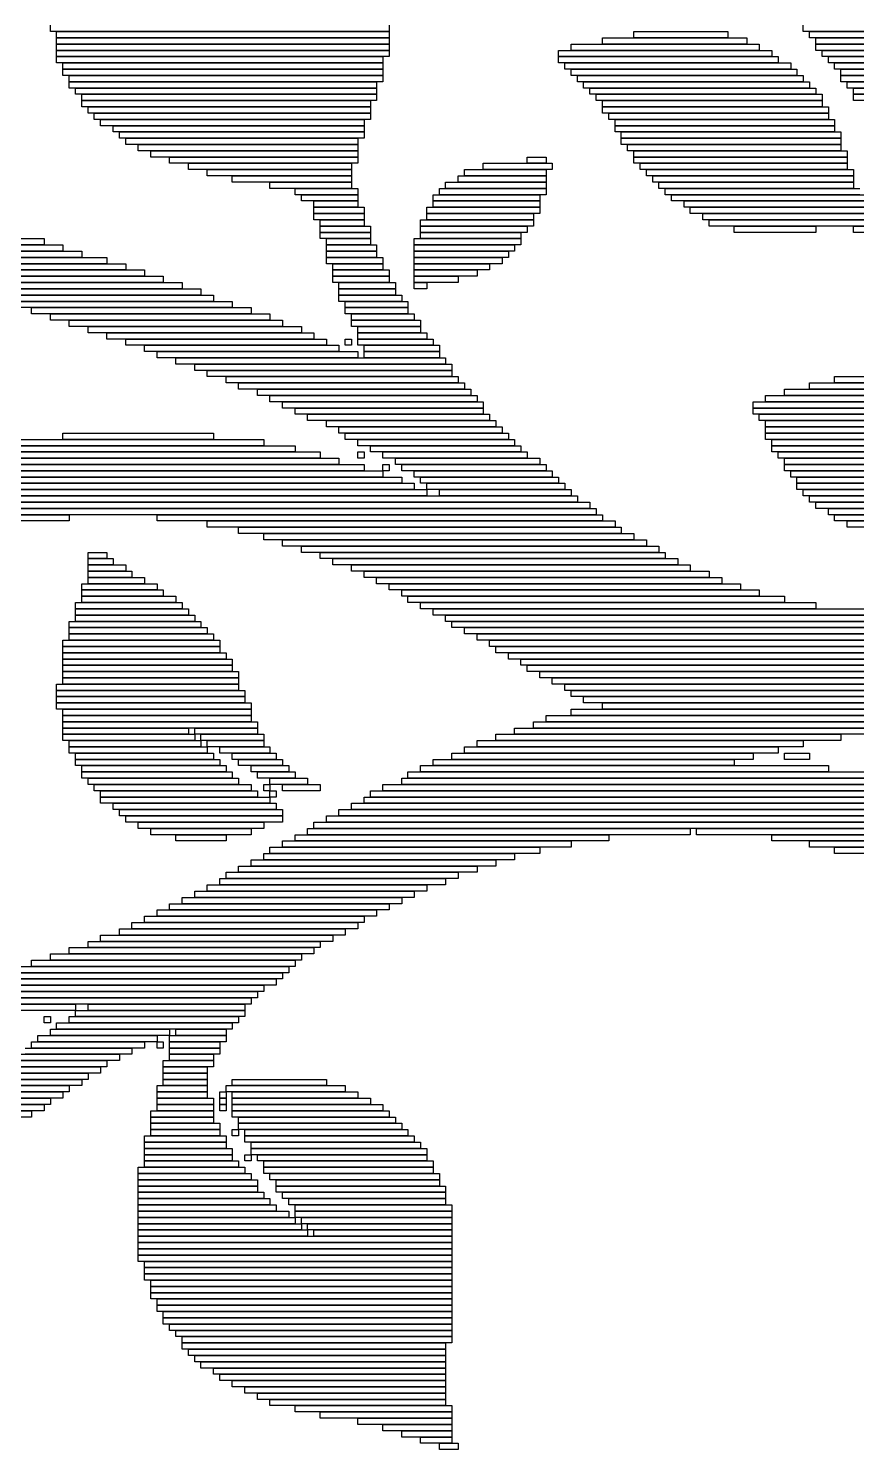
# Model space of a CAD drawing. Extents: x 48 to 975, y 50 to 982.
# Drawn here: x 250.5 to 382.5, y 398 to 624.5 of the extents above; entities that cross this region are included whole.
import ezdxf

# ---------------------------------------------------------------- set-up
doc = ezdxf.new("R2010")
doc.units = 0

msp = doc.modelspace()

# ---------------------------------------------------------------- linework, layer by layer
for p, q in [((254, 624), (254, 625)), ((308, 624), (254, 624)), ((255, 624), (308, 624)), ((255, 623), (255, 624)), ((308, 623), (255, 623)), ((255, 623), (308, 623)), ((255, 622), (255, 623)), ((308, 625), (308, 624)), ((308, 624), (308, 623)), ((308, 623), (308, 622)), ((342, 623), (365, 623)), ((342, 622), (342, 623)), ((347, 624), (362, 624)), ((347, 623), (347, 624)), ((362, 623), (347, 623)), ((362, 624), (362, 623)), ((365, 623), (365, 622)), ((374, 624), (374, 625)), ((427, 624), (374, 624)), ((375, 624), (428, 624)), ((375, 623), (375, 624)), ((428, 623), (375, 623)), ((376, 623), (428, 623)), ((376, 622), (376, 623)), ((308, 622), (255, 622)), ((255, 622), (308, 622)), ((255, 621), (255, 622)), ((308, 621), (255, 621)), ((255, 621), (308, 621)), ((255, 620), (255, 621)), ((308, 622), (308, 621)), ((308, 621), (308, 620)), ((335, 621), (369, 621)), ((335, 620), (335, 621)), ((337, 622), (367, 622)), ((337, 621), (337, 622)), ((367, 621), (337, 621)), ((365, 622), (342, 622)), ((367, 622), (367, 621)), ((369, 621), (369, 620)), ((428, 622), (376, 622)), ((376, 622), (429, 622)), ((376, 621), (376, 622)), ((429, 621), (376, 621)), ((377, 621), (429, 621)), ((377, 620), (377, 621)), ((308, 620), (255, 620)), ((255, 620), (307, 620)), ((255, 619), (255, 620)), ((307, 619), (255, 619)), ((256, 619), (307, 619)), ((256, 618), (256, 619)), ((307, 620), (307, 619)), ((307, 619), (307, 618)), ((369, 620), (335, 620)), ((335, 620), (370, 620)), ((335, 619), (335, 620)), ((370, 619), (335, 619)), ((336, 619), (372, 619)), ((336, 618), (336, 619)), ((370, 620), (370, 619)), ((372, 619), (372, 618)), ((429, 620), (377, 620)), ((378, 620), (430, 620)), ((378, 619), (378, 620)), ((430, 619), (378, 619)), ((379, 619), (431, 619)), ((379, 618), (379, 619)), ((307, 618), (256, 618)), ((256, 618), (307, 618)), ((256, 617), (256, 618)), ((307, 617), (256, 617)), ((257, 617), (307, 617)), ((257, 616), (257, 617)), ((307, 618), (307, 617)), ((307, 617), (307, 616)), ((372, 618), (336, 618)), ((337, 618), (373, 618)), ((337, 617), (337, 618)), ((373, 617), (337, 617)), ((338, 617), (374, 617)), ((338, 616), (338, 617)), ((373, 618), (373, 617)), ((374, 617), (374, 616)), ((431, 618), (379, 618)), ((380, 618), (431, 618)), ((380, 617), (380, 618)), ((431, 617), (380, 617)), ((380, 617), (432, 617)), ((380, 616), (380, 617)), ((307, 616), (257, 616)), ((257, 616), (306, 616)), ((257, 615), (257, 616)), ((306, 615), (257, 615)), ((258, 615), (306, 615)), ((258, 614), (258, 615)), ((306, 614), (258, 614)), ((259, 614), (306, 614)), ((259, 613), (259, 614)), ((306, 616), (306, 615)), ((306, 615), (306, 614)), ((306, 614), (306, 613)), ((374, 616), (338, 616)), ((339, 616), (375, 616)), ((339, 615), (339, 616)), ((375, 615), (339, 615)), ((340, 615), (376, 615)), ((340, 614), (340, 615)), ((376, 614), (340, 614)), ((341, 614), (377, 614)), ((341, 613), (341, 614)), ((375, 616), (375, 615)), ((376, 615), (376, 614)), ((377, 614), (377, 613)), ((432, 616), (380, 616)), ((381, 616), (433, 616)), ((381, 615), (381, 616)), ((433, 615), (381, 615)), ((382, 615), (433, 615)), ((382, 614), (382, 615)), ((433, 614), (382, 614)), ((382, 614), (408, 614)), ((382, 613), (382, 614)), ((306, 613), (259, 613)), ((259, 613), (305, 613)), ((259, 612), (259, 613)), ((305, 612), (259, 612)), ((260, 612), (305, 612)), ((260, 611), (260, 612)), ((305, 613), (305, 612)), ((305, 612), (305, 611)), ((377, 613), (341, 613)), ((342, 613), (377, 613)), ((342, 612), (342, 613)), ((377, 612), (342, 612)), ((342, 612), (378, 612)), ((342, 611), (342, 612)), ((377, 613), (377, 612)), ((378, 612), (378, 611)), ((408, 613), (382, 613)), ((305, 611), (260, 611)), ((261, 611), (305, 611)), ((261, 610), (261, 611)), ((305, 610), (261, 610)), ((262, 610), (304, 610)), ((262, 609), (262, 610)), ((304, 610), (304, 609)), ((305, 611), (305, 610)), ((378, 611), (342, 611)), ((343, 611), (378, 611)), ((343, 610), (343, 611)), ((378, 610), (343, 610)), ((344, 610), (379, 610)), ((344, 609), (344, 610)), ((378, 611), (378, 610)), ((379, 610), (379, 609)), ((304, 609), (262, 609)), ((264, 609), (304, 609)), ((264, 608), (264, 609)), ((304, 608), (264, 608)), ((265, 608), (304, 608)), ((265, 607), (265, 608)), ((304, 609), (304, 608)), ((304, 608), (304, 607)), ((379, 609), (344, 609)), ((344, 609), (379, 609)), ((344, 608), (344, 609)), ((379, 608), (344, 608)), ((345, 608), (380, 608)), ((345, 607), (345, 608)), ((379, 609), (379, 608)), ((380, 608), (380, 607)), ((304, 607), (265, 607)), ((266, 607), (303, 607)), ((266, 606), (266, 607)), ((303, 606), (266, 606)), ((268, 606), (303, 606)), ((268, 605), (268, 606)), ((303, 605), (268, 605)), ((270, 605), (303, 605)), ((270, 604), (270, 605)), ((303, 607), (303, 606)), ((303, 606), (303, 605)), ((303, 605), (303, 604)), ((380, 607), (345, 607)), ((345, 607), (380, 607)), ((345, 606), (345, 607)), ((380, 606), (345, 606)), ((346, 606), (380, 606)), ((346, 605), (346, 606)), ((380, 605), (346, 605)), ((347, 605), (381, 605)), ((347, 604), (347, 605)), ((380, 607), (380, 606)), ((380, 606), (380, 605)), ((381, 605), (381, 604)), ((303, 604), (270, 604)), ((273, 604), (303, 604)), ((273, 603), (273, 604)), ((303, 603), (273, 603)), ((276, 603), (302, 603)), ((276, 602), (276, 603)), ((302, 603), (302, 602)), ((303, 604), (303, 603)), ((323, 603), (334, 603)), ((323, 602), (323, 603)), ((330, 604), (333, 604)), ((330, 603), (330, 604)), ((333, 603), (330, 603)), ((333, 604), (333, 603)), ((334, 603), (334, 602)), ((381, 604), (347, 604)), ((347, 604), (381, 604)), ((347, 603), (347, 604)), ((381, 603), (347, 603)), ((348, 603), (381, 603)), ((348, 602), (348, 603)), ((381, 604), (381, 603)), ((381, 603), (381, 602)), ((302, 602), (276, 602)), ((279, 602), (302, 602)), ((279, 601), (279, 602)), ((302, 601), (279, 601)), ((283, 601), (302, 601)), ((283, 600), (283, 601)), ((302, 602), (302, 601)), ((302, 601), (302, 600)), ((319, 601), (333, 601)), ((319, 600), (319, 601)), ((320, 602), (333, 602)), ((320, 601), (320, 602)), ((333, 601), (320, 601)), ((334, 602), (323, 602)), ((333, 602), (333, 601)), ((333, 601), (333, 600)), ((381, 602), (348, 602)), ((349, 602), (382, 602)), ((349, 601), (349, 602)), ((382, 601), (349, 601)), ((350, 601), (382, 601)), ((350, 600), (350, 601)), ((382, 602), (382, 601)), ((382, 601), (382, 600)), ((302, 600), (283, 600)), ((289, 600), (302, 600)), ((289, 599), (289, 600)), ((302, 599), (289, 599)), ((293, 599), (303, 599)), ((293, 598), (293, 599)), ((303, 598), (293, 598)), ((294, 598), (303, 598)), ((294, 597), (294, 598)), ((302, 600), (302, 599)), ((303, 599), (303, 598)), ((303, 598), (303, 597)), ((315, 598), (332, 598)), ((315, 597), (315, 598)), ((316, 599), (333, 599)), ((316, 598), (316, 599)), ((333, 598), (316, 598)), ((317, 600), (333, 600)), ((317, 599), (317, 600)), ((333, 599), (317, 599)), ((333, 600), (319, 600)), ((332, 598), (332, 597)), ((333, 600), (333, 599)), ((333, 599), (333, 598)), ((382, 600), (350, 600)), ((351, 600), (382, 600)), ((351, 599), (351, 600)), ((382, 599), (351, 599)), ((352, 599), (383, 599)), ((352, 598), (352, 599)), ((383, 598), (352, 598)), ((353, 598), (384, 598)), ((353, 597), (353, 598)), ((382, 600), (382, 599)), ((303, 597), (294, 597)), ((296, 597), (303, 597)), ((296, 596), (296, 597)), ((303, 596), (296, 596)), ((296, 596), (304, 596)), ((296, 595), (296, 596)), ((303, 597), (303, 596)), ((304, 596), (304, 595)), ((314, 596), (332, 596)), ((314, 595), (314, 596)), ((332, 597), (315, 597)), ((315, 597), (332, 597)), ((315, 596), (315, 597)), ((332, 596), (315, 596)), ((332, 597), (332, 596)), ((332, 596), (332, 595)), ((384, 597), (353, 597)), ((355, 597), (386, 597)), ((355, 596), (355, 597)), ((386, 596), (355, 596)), ((356, 596), (387, 596)), ((356, 595), (356, 596)), ((304, 595), (296, 595)), ((296, 595), (304, 595)), ((296, 594), (296, 595)), ((304, 594), (296, 594)), ((297, 594), (304, 594)), ((297, 593), (297, 594)), ((304, 595), (304, 594)), ((304, 594), (304, 593)), ((313, 594), (331, 594)), ((313, 593), (313, 594)), ((332, 595), (314, 595)), ((314, 595), (331, 595)), ((314, 594), (314, 595)), ((331, 594), (314, 594)), ((331, 595), (331, 594)), ((331, 594), (331, 593)), ((387, 595), (356, 595)), ((358, 595), (389, 595)), ((358, 594), (358, 595)), ((389, 594), (358, 594)), ((359, 594), (391, 594)), ((359, 593), (359, 594)), ((304, 593), (297, 593)), ((297, 593), (305, 593)), ((297, 592), (297, 593)), ((305, 592), (297, 592)), ((297, 592), (305, 592)), ((297, 591), (297, 592)), ((305, 593), (305, 592)), ((305, 592), (305, 591)), ((331, 593), (313, 593)), ((313, 593), (330, 593)), ((313, 592), (313, 593)), ((330, 592), (313, 592)), ((313, 592), (329, 592)), ((313, 591), (313, 592)), ((329, 592), (329, 591)), ((330, 593), (330, 592)), ((391, 593), (359, 593)), ((363, 593), (376, 593)), ((363, 592), (363, 593)), ((376, 592), (363, 592)), ((376, 593), (376, 592)), ((382, 593), (417, 593)), ((382, 592), (382, 593)), ((417, 592), (382, 592)), ((221, 591), (253, 591)), ((253, 590), (221, 590)), ((223, 590), (256, 590)), ((256, 589), (223, 589)), ((225, 589), (259, 589)), ((253, 591), (253, 590)), ((256, 590), (256, 589)), ((259, 589), (259, 588)), ((305, 591), (297, 591)), ((298, 591), (305, 591)), ((298, 590), (298, 591)), ((305, 590), (298, 590)), ((298, 590), (306, 590)), ((298, 589), (298, 590)), ((306, 589), (298, 589)), ((298, 589), (306, 589)), ((298, 588), (298, 589)), ((305, 591), (305, 590)), ((306, 590), (306, 589)), ((306, 589), (306, 588)), ((312, 591), (329, 591)), ((312, 590), (312, 591)), ((329, 590), (312, 590)), ((312, 590), (328, 590)), ((312, 589), (312, 590)), ((328, 589), (312, 589)), ((312, 589), (327, 589)), ((312, 588), (312, 589)), ((329, 591), (313, 591)), ((327, 589), (327, 588)), ((328, 590), (328, 589)), ((329, 591), (329, 590)), ((259, 588), (225, 588)), ((227, 588), (263, 588)), ((263, 587), (227, 587)), ((230, 587), (266, 587)), ((263, 588), (263, 587)), ((266, 587), (266, 586)), ((306, 588), (298, 588)), ((298, 588), (307, 588)), ((298, 587), (298, 588)), ((307, 587), (298, 587)), ((299, 587), (307, 587)), ((299, 586), (299, 587)), ((307, 588), (307, 587)), ((307, 587), (307, 586)), ((327, 588), (312, 588)), ((312, 588), (326, 588)), ((312, 587), (312, 588)), ((326, 587), (312, 587)), ((312, 587), (324, 587)), ((312, 586), (312, 587)), ((324, 587), (324, 586)), ((326, 588), (326, 587)), ((266, 586), (230, 586)), ((233, 586), (269, 586)), ((269, 585), (233, 585)), ((236, 585), (272, 585)), ((269, 586), (269, 585)), ((272, 585), (272, 584)), ((307, 586), (299, 586)), ((299, 586), (308, 586)), ((299, 585), (299, 586)), ((308, 585), (299, 585)), ((299, 585), (308, 585)), ((299, 584), (299, 585)), ((308, 586), (308, 585)), ((308, 585), (308, 584)), ((324, 586), (312, 586)), ((312, 586), (322, 586)), ((312, 585), (312, 586)), ((322, 585), (312, 585)), ((312, 585), (319, 585)), ((312, 584), (312, 585)), ((319, 585), (319, 584)), ((322, 586), (322, 585)), ((272, 584), (236, 584)), ((239, 584), (275, 584)), ((275, 583), (239, 583)), ((242, 583), (278, 583)), ((275, 584), (275, 583)), ((278, 583), (278, 582)), ((308, 584), (299, 584)), ((300, 584), (309, 584)), ((300, 583), (300, 584)), ((309, 583), (300, 583)), ((300, 583), (309, 583)), ((300, 582), (300, 583)), ((309, 584), (309, 583)), ((309, 583), (309, 582)), ((319, 584), (312, 584)), ((312, 584), (314, 584)), ((312, 583), (312, 584)), ((314, 583), (312, 583)), ((314, 584), (314, 583)), ((278, 582), (242, 582)), ((245, 582), (280, 582)), ((280, 581), (245, 581)), ((248, 581), (283, 581)), ((283, 580), (248, 580)), ((251, 580), (286, 580)), ((251, 579), (251, 580)), ((280, 582), (280, 581)), ((283, 581), (283, 580)), ((286, 580), (286, 579)), ((309, 582), (300, 582)), ((300, 582), (310, 582)), ((300, 581), (300, 582)), ((310, 581), (300, 581)), ((301, 581), (311, 581)), ((301, 580), (301, 581)), ((311, 580), (301, 580)), ((301, 580), (311, 580)), ((301, 579), (301, 580)), ((310, 582), (310, 581)), ((311, 581), (311, 580)), ((311, 580), (311, 579)), ((286, 579), (251, 579)), ((254, 579), (289, 579)), ((254, 578), (254, 579)), ((289, 578), (254, 578)), ((257, 578), (291, 578)), ((257, 577), (257, 578)), ((289, 579), (289, 578)), ((291, 578), (291, 577)), ((311, 579), (301, 579)), ((302, 579), (312, 579)), ((302, 578), (302, 579)), ((312, 578), (302, 578)), ((302, 578), (313, 578)), ((302, 577), (302, 578)), ((312, 579), (312, 578)), ((313, 578), (313, 577)), ((291, 577), (257, 577)), ((260, 577), (294, 577)), ((260, 576), (260, 577)), ((294, 576), (260, 576)), ((263, 576), (296, 576)), ((263, 575), (263, 576)), ((294, 577), (294, 576)), ((296, 576), (296, 575)), ((313, 577), (302, 577)), ((303, 577), (313, 577)), ((303, 576), (303, 577)), ((313, 576), (303, 576)), ((303, 576), (314, 576)), ((303, 575), (303, 576)), ((313, 577), (313, 576)), ((314, 576), (314, 575)), ((296, 575), (263, 575)), ((266, 575), (298, 575)), ((266, 574), (266, 575)), ((298, 574), (266, 574)), ((269, 574), (300, 574)), ((269, 573), (269, 574)), ((298, 575), (298, 574)), ((300, 574), (300, 573)), ((301, 575), (302, 575)), ((301, 574), (301, 575)), ((302, 574), (301, 574)), ((302, 575), (302, 574)), ((314, 575), (303, 575)), ((303, 575), (315, 575)), ((303, 574), (303, 575)), ((315, 574), (303, 574)), ((304, 574), (316, 574)), ((304, 573), (304, 574)), ((315, 575), (315, 574)), ((316, 574), (316, 573)), ((300, 573), (269, 573)), ((271, 573), (303, 573)), ((271, 572), (271, 573)), ((303, 572), (271, 572)), ((274, 572), (317, 572)), ((274, 571), (274, 572)), ((317, 571), (274, 571)), ((277, 571), (318, 571)), ((277, 570), (277, 571)), ((303, 573), (303, 572)), ((316, 573), (304, 573)), ((304, 573), (316, 573)), ((304, 572), (304, 573)), ((316, 572), (304, 572)), ((316, 573), (316, 572)), ((317, 572), (317, 571)), ((318, 571), (318, 570)), ((318, 570), (277, 570)), ((279, 570), (318, 570)), ((279, 569), (279, 570)), ((318, 569), (279, 569)), ((282, 569), (319, 569)), ((282, 568), (282, 569)), ((318, 570), (318, 569)), ((319, 569), (319, 568)), ((379, 569), (388, 569)), ((379, 568), (379, 569)), ((319, 568), (282, 568)), ((284, 568), (320, 568)), ((284, 567), (284, 568)), ((320, 567), (284, 567)), ((287, 567), (321, 567)), ((287, 566), (287, 567)), ((320, 568), (320, 567)), ((321, 567), (321, 566)), ((371, 567), (393, 567)), ((371, 566), (371, 567)), ((375, 568), (391, 568)), ((375, 567), (375, 568)), ((391, 567), (375, 567)), ((388, 568), (379, 568)), ((321, 566), (287, 566)), ((289, 566), (322, 566)), ((289, 565), (289, 566)), ((322, 565), (289, 565)), ((291, 565), (323, 565)), ((291, 564), (291, 565)), ((323, 564), (291, 564)), ((293, 564), (323, 564)), ((293, 563), (293, 564)), ((322, 566), (322, 565)), ((323, 565), (323, 564)), ((323, 564), (323, 563)), ((366, 565), (396, 565)), ((366, 564), (366, 565)), ((396, 564), (366, 564)), ((366, 564), (397, 564)), ((366, 563), (366, 564)), ((368, 566), (395, 566)), ((368, 565), (368, 566)), ((395, 565), (368, 565)), ((393, 566), (371, 566)), ((323, 563), (293, 563)), ((295, 563), (324, 563)), ((295, 562), (295, 563)), ((324, 562), (295, 562)), ((298, 562), (325, 562)), ((298, 561), (298, 562)), ((324, 563), (324, 562)), ((325, 562), (325, 561)), ((397, 563), (366, 563)), ((367, 563), (398, 563)), ((367, 562), (367, 563)), ((398, 562), (367, 562)), ((368, 562), (399, 562)), ((368, 561), (368, 562)), ((256, 560), (280, 560)), ((256, 559), (256, 560)), ((280, 560), (280, 559)), ((325, 561), (298, 561)), ((300, 561), (326, 561)), ((300, 560), (300, 561)), ((326, 560), (300, 560)), ((301, 560), (327, 560)), ((301, 559), (301, 560)), ((326, 561), (326, 560)), ((327, 560), (327, 559)), ((399, 561), (368, 561)), ((368, 561), (400, 561)), ((368, 560), (368, 561)), ((400, 560), (368, 560)), ((368, 560), (400, 560)), ((368, 559), (368, 560)), ((239, 558), (293, 558)), ((247, 559), (288, 559)), ((288, 558), (247, 558)), ((280, 559), (256, 559)), ((288, 559), (288, 558)), ((293, 558), (293, 557)), ((327, 559), (301, 559)), ((303, 559), (328, 559)), ((303, 558), (303, 559)), ((328, 558), (303, 558)), ((305, 558), (329, 558)), ((305, 557), (305, 558)), ((328, 559), (328, 558)), ((329, 558), (329, 557)), ((400, 559), (368, 559)), ((369, 559), (401, 559)), ((369, 558), (369, 559)), ((401, 558), (369, 558)), ((369, 558), (402, 558)), ((369, 557), (369, 558)), ((185, 556), (300, 556)), ((300, 555), (185, 555)), ((190, 555), (304, 555)), ((229, 557), (297, 557)), ((297, 556), (229, 556)), ((293, 557), (239, 557)), ((297, 557), (297, 556)), ((300, 556), (300, 555)), ((303, 557), (304, 557)), ((303, 556), (303, 557)), ((304, 556), (303, 556)), ((304, 557), (304, 556)), ((304, 555), (304, 554)), ((329, 557), (305, 557)), ((307, 557), (330, 557)), ((307, 556), (307, 557)), ((330, 556), (307, 556)), ((307, 555), (308, 555)), ((307, 554), (307, 555)), ((308, 555), (308, 554)), ((309, 556), (332, 556)), ((309, 555), (309, 556)), ((332, 555), (309, 555)), ((310, 555), (333, 555)), ((310, 554), (310, 555)), ((330, 557), (330, 556)), ((332, 556), (332, 555)), ((333, 555), (333, 554)), ((402, 557), (369, 557)), ((370, 557), (403, 557)), ((370, 556), (370, 557)), ((403, 556), (370, 556)), ((371, 556), (403, 556)), ((371, 555), (371, 556)), ((403, 555), (371, 555)), ((371, 555), (404, 555)), ((371, 554), (371, 555)), ((304, 554), (190, 554)), ((199, 554), (307, 554)), ((307, 553), (199, 553)), ((201, 553), (310, 553)), ((308, 554), (307, 554)), ((307, 554), (307, 553)), ((333, 554), (310, 554)), ((310, 553), (310, 552)), ((312, 554), (334, 554)), ((312, 553), (312, 554)), ((334, 553), (312, 553)), ((313, 553), (335, 553)), ((313, 552), (313, 553)), ((334, 554), (334, 553)), ((335, 553), (335, 552)), ((404, 554), (371, 554)), ((372, 554), (405, 554)), ((372, 553), (372, 554)), ((405, 553), (372, 553)), ((373, 553), (407, 553)), ((373, 552), (373, 553)), ((310, 552), (201, 552)), ((204, 552), (312, 552)), ((312, 551), (204, 551)), ((229, 551), (314, 551)), ((312, 552), (312, 551)), ((335, 552), (313, 552)), ((314, 552), (336, 552)), ((314, 551), (314, 552)), ((336, 551), (314, 551)), ((314, 551), (314, 550)), ((316, 551), (337, 551)), ((316, 550), (316, 551)), ((336, 552), (336, 551)), ((337, 551), (337, 550)), ((407, 552), (373, 552)), ((373, 552), (406, 552)), ((373, 551), (373, 552)), ((406, 551), (373, 551)), ((374, 551), (403, 551)), ((374, 550), (374, 551)), ((224, 549), (340, 549)), ((227, 550), (338, 550)), ((338, 549), (227, 549)), ((314, 550), (229, 550)), ((337, 550), (316, 550)), ((338, 550), (338, 549)), ((340, 549), (340, 548)), ((403, 550), (374, 550)), ((375, 550), (402, 550)), ((375, 549), (375, 550)), ((402, 549), (375, 549)), ((376, 549), (400, 549)), ((376, 548), (376, 549)), ((220, 547), (257, 547)), ((257, 546), (220, 546)), ((222, 548), (341, 548)), ((341, 547), (222, 547)), ((340, 548), (224, 548)), ((257, 547), (257, 546)), ((271, 547), (342, 547)), ((271, 546), (271, 547)), ((342, 546), (271, 546)), ((279, 546), (344, 546)), ((279, 545), (279, 546)), ((341, 548), (341, 547)), ((342, 547), (342, 546)), ((344, 546), (344, 545)), ((400, 548), (376, 548)), ((378, 548), (399, 548)), ((378, 547), (378, 548)), ((399, 547), (378, 547)), ((379, 547), (397, 547)), ((379, 546), (379, 547)), ((397, 546), (379, 546)), ((381, 546), (396, 546)), ((381, 545), (381, 546)), ((344, 545), (279, 545)), ((284, 545), (345, 545)), ((284, 544), (284, 545)), ((345, 544), (284, 544)), ((288, 544), (347, 544)), ((288, 543), (288, 544)), ((345, 545), (345, 544)), ((347, 544), (347, 543)), ((396, 545), (381, 545)), ((347, 543), (288, 543)), ((291, 543), (349, 543)), ((291, 542), (291, 543)), ((349, 542), (291, 542)), ((294, 542), (351, 542)), ((294, 541), (294, 542)), ((349, 543), (349, 542)), ((351, 542), (351, 541)), ((260, 541), (263, 541)), ((260, 540), (260, 541)), ((263, 540), (260, 540)), ((260, 540), (264, 540)), ((260, 539), (260, 540)), ((263, 541), (263, 540)), ((264, 540), (264, 539)), ((351, 541), (294, 541)), ((297, 541), (352, 541)), ((297, 540), (297, 541)), ((352, 540), (297, 540)), ((299, 540), (354, 540)), ((299, 539), (299, 540)), ((352, 541), (352, 540)), ((354, 540), (354, 539)), ((264, 539), (260, 539)), ((260, 539), (266, 539)), ((260, 538), (260, 539)), ((266, 538), (260, 538)), ((260, 538), (267, 538)), ((260, 537), (260, 538)), ((267, 537), (260, 537)), ((260, 537), (269, 537)), ((260, 536), (260, 537)), ((266, 539), (266, 538)), ((267, 538), (267, 537)), ((269, 537), (269, 536)), ((354, 539), (299, 539)), ((302, 539), (356, 539)), ((302, 538), (302, 539)), ((356, 538), (302, 538)), ((304, 538), (359, 538)), ((304, 537), (304, 538)), ((359, 537), (304, 537)), ((306, 537), (361, 537)), ((306, 536), (306, 537)), ((356, 539), (356, 538)), ((359, 538), (359, 537)), ((361, 537), (361, 536)), ((259, 536), (271, 536)), ((259, 535), (259, 536)), ((271, 535), (259, 535)), ((259, 535), (272, 535)), ((259, 534), (259, 535)), ((269, 536), (260, 536)), ((271, 536), (271, 535)), ((272, 535), (272, 534)), ((361, 536), (306, 536)), ((308, 536), (364, 536)), ((308, 535), (308, 536)), ((364, 535), (308, 535)), ((310, 535), (367, 535)), ((310, 534), (310, 535)), ((364, 536), (364, 535)), ((367, 535), (367, 534)), ((258, 533), (275, 533)), ((258, 532), (258, 533)), ((272, 534), (259, 534)), ((259, 534), (274, 534)), ((259, 533), (259, 534)), ((274, 533), (259, 533)), ((274, 534), (274, 533)), ((275, 533), (275, 532)), ((367, 534), (310, 534)), ((311, 534), (371, 534)), ((311, 533), (311, 534)), ((371, 533), (311, 533)), ((313, 533), (376, 533)), ((313, 532), (313, 533)), ((371, 534), (371, 533)), ((376, 533), (376, 532)), ((275, 532), (258, 532)), ((258, 532), (276, 532)), ((258, 531), (258, 532)), ((276, 531), (258, 531)), ((258, 531), (277, 531)), ((258, 530), (258, 531)), ((276, 532), (276, 531)), ((277, 531), (277, 530)), ((376, 532), (313, 532)), ((315, 532), (384, 532)), ((315, 531), (315, 532)), ((384, 531), (315, 531)), ((317, 531), (406, 531)), ((317, 530), (317, 531)), ((257, 530), (278, 530)), ((257, 529), (257, 530)), ((278, 529), (257, 529)), ((257, 529), (279, 529)), ((257, 528), (257, 529)), ((279, 528), (257, 528)), ((257, 528), (280, 528)), ((257, 527), (257, 528)), ((277, 530), (258, 530)), ((278, 530), (278, 529)), ((279, 529), (279, 528)), ((280, 528), (280, 527)), ((406, 530), (317, 530)), ((318, 530), (416, 530)), ((318, 529), (318, 530)), ((416, 529), (318, 529)), ((320, 529), (422, 529)), ((320, 528), (320, 529)), ((422, 528), (320, 528)), ((322, 528), (427, 528)), ((322, 527), (322, 528)), ((256, 527), (281, 527)), ((256, 526), (256, 527)), ((281, 526), (256, 526)), ((256, 526), (281, 526)), ((256, 525), (256, 526)), ((280, 527), (257, 527)), ((281, 527), (281, 526)), ((281, 526), (281, 525)), ((427, 527), (322, 527)), ((324, 527), (430, 527)), ((324, 526), (324, 527)), ((430, 526), (324, 526)), ((325, 526), (433, 526)), ((325, 525), (325, 526)), ((281, 525), (256, 525)), ((256, 525), (282, 525)), ((256, 524), (256, 525)), ((282, 524), (256, 524)), ((256, 524), (283, 524)), ((256, 523), (256, 524)), ((282, 525), (282, 524)), ((283, 524), (283, 523)), ((433, 525), (325, 525)), ((327, 525), (436, 525)), ((327, 524), (327, 525)), ((436, 524), (327, 524)), ((329, 524), (438, 524)), ((329, 523), (329, 524)), ((283, 523), (256, 523)), ((256, 523), (283, 523)), ((256, 522), (256, 523)), ((283, 522), (256, 522)), ((256, 522), (284, 522)), ((256, 521), (256, 522)), ((284, 521), (256, 521)), ((256, 521), (284, 521)), ((256, 520), (256, 521)), ((283, 523), (283, 522)), ((284, 522), (284, 521)), ((284, 521), (284, 520)), ((438, 523), (329, 523)), ((330, 523), (440, 523)), ((330, 522), (330, 523)), ((440, 522), (330, 522)), ((332, 522), (442, 522)), ((332, 521), (332, 522)), ((442, 521), (332, 521)), ((334, 521), (444, 521)), ((334, 520), (334, 521)), ((255, 520), (284, 520)), ((255, 519), (255, 520)), ((284, 519), (255, 519)), ((255, 519), (285, 519)), ((255, 518), (255, 519)), ((284, 520), (256, 520)), ((284, 520), (284, 519)), ((285, 519), (285, 518)), ((444, 520), (334, 520)), ((336, 520), (446, 520)), ((336, 519), (336, 520)), ((446, 519), (336, 519)), ((337, 519), (447, 519)), ((337, 518), (337, 519)), ((285, 518), (255, 518)), ((255, 518), (285, 518)), ((255, 517), (255, 518)), ((285, 517), (255, 517)), ((255, 517), (286, 517)), ((255, 516), (255, 517)), ((285, 518), (285, 517)), ((286, 517), (286, 516)), ((447, 518), (337, 518)), ((339, 518), (449, 518)), ((339, 517), (339, 518)), ((449, 517), (339, 517)), ((342, 517), (450, 517)), ((342, 516), (342, 517)), ((286, 516), (255, 516)), ((256, 516), (286, 516)), ((256, 515), (256, 516)), ((286, 515), (256, 515)), ((256, 515), (286, 515)), ((256, 514), (256, 515)), ((286, 516), (286, 515)), ((286, 515), (286, 514)), ((333, 515), (453, 515)), ((333, 514), (333, 515)), ((337, 516), (452, 516)), ((337, 515), (337, 516)), ((452, 515), (337, 515)), ((450, 516), (342, 516)), ((286, 514), (256, 514)), ((256, 514), (287, 514)), ((256, 513), (256, 514)), ((287, 513), (256, 513)), ((256, 513), (276, 513)), ((256, 512), (256, 513)), ((276, 512), (256, 512)), ((256, 512), (277, 512)), ((256, 511), (256, 512)), ((276, 513), (276, 512)), ((277, 513), (287, 513)), ((277, 512), (277, 513)), ((287, 512), (277, 512)), ((277, 512), (277, 511)), ((278, 512), (288, 512)), ((278, 511), (278, 512)), ((287, 514), (287, 513)), ((287, 513), (287, 512)), ((288, 512), (288, 511)), ((325, 512), (380, 512)), ((325, 511), (325, 512)), ((328, 513), (386, 513)), ((328, 512), (328, 513)), ((386, 512), (328, 512)), ((331, 514), (395, 514)), ((331, 513), (331, 514)), ((395, 513), (331, 513)), ((453, 514), (333, 514)), ((380, 512), (380, 511)), ((277, 511), (256, 511)), ((257, 511), (278, 511)), ((257, 510), (257, 511)), ((278, 510), (257, 510)), ((257, 510), (279, 510)), ((257, 509), (257, 510)), ((288, 511), (278, 511)), ((278, 511), (278, 510)), ((279, 511), (288, 511)), ((279, 510), (279, 511)), ((288, 510), (279, 510)), ((279, 510), (279, 509)), ((281, 510), (289, 510)), ((281, 509), (281, 510)), ((288, 511), (288, 510)), ((289, 510), (289, 509)), ((320, 510), (370, 510)), ((320, 509), (320, 510)), ((322, 511), (374, 511)), ((322, 510), (322, 511)), ((374, 510), (322, 510)), ((380, 511), (325, 511)), ((370, 510), (370, 509)), ((374, 511), (374, 510)), ((279, 509), (257, 509)), ((258, 509), (280, 509)), ((258, 508), (258, 509)), ((280, 508), (258, 508)), ((258, 508), (281, 508)), ((258, 507), (258, 508)), ((280, 509), (280, 508)), ((289, 509), (281, 509)), ((281, 508), (281, 507)), ((283, 509), (290, 509)), ((283, 508), (283, 509)), ((290, 508), (283, 508)), ((284, 508), (291, 508)), ((284, 507), (284, 508)), ((290, 509), (290, 508)), ((291, 508), (291, 507)), ((315, 508), (363, 508)), ((315, 507), (315, 508)), ((318, 509), (366, 509)), ((318, 508), (318, 509)), ((366, 508), (318, 508)), ((370, 509), (320, 509)), ((363, 508), (363, 507)), ((366, 509), (366, 508)), ((371, 509), (375, 509)), ((371, 508), (371, 509)), ((375, 508), (371, 508)), ((375, 509), (375, 508)), ((281, 507), (258, 507)), ((259, 507), (282, 507)), ((259, 506), (259, 507)), ((282, 506), (259, 506)), ((259, 506), (283, 506)), ((259, 505), (259, 506)), ((282, 507), (282, 506)), ((283, 506), (283, 505)), ((291, 507), (284, 507)), ((286, 507), (292, 507)), ((286, 506), (286, 507)), ((292, 506), (286, 506)), ((287, 506), (293, 506)), ((287, 505), (287, 506)), ((292, 507), (292, 506)), ((293, 506), (293, 505)), ((311, 506), (384, 506)), ((311, 505), (311, 506)), ((313, 507), (378, 507)), ((313, 506), (313, 507)), ((378, 506), (313, 506)), ((363, 507), (315, 507)), ((378, 507), (378, 506)), ((283, 505), (259, 505)), ((260, 505), (284, 505)), ((260, 504), (260, 505)), ((284, 504), (260, 504)), ((261, 504), (286, 504)), ((261, 503), (261, 504)), ((286, 503), (261, 503)), ((262, 503), (287, 503)), ((262, 502), (262, 503)), ((284, 505), (284, 504)), ((286, 504), (286, 503)), ((293, 505), (287, 505)), ((287, 503), (287, 502)), ((288, 504), (289, 504)), ((288, 503), (288, 504)), ((289, 503), (288, 503)), ((289, 505), (295, 505)), ((289, 504), (289, 505)), ((295, 504), (289, 504)), ((289, 504), (289, 503)), ((289, 503), (290, 503)), ((289, 502), (289, 503)), ((290, 503), (290, 502)), ((291, 504), (297, 504)), ((291, 503), (291, 504)), ((297, 503), (291, 503)), ((295, 505), (295, 504)), ((297, 504), (297, 503)), ((305, 503), (395, 503)), ((305, 502), (305, 503)), ((307, 504), (392, 504)), ((307, 503), (307, 504)), ((392, 503), (307, 503)), ((310, 505), (389, 505)), ((310, 504), (310, 505)), ((389, 504), (310, 504)), ((384, 505), (311, 505)), ((287, 502), (262, 502)), ((262, 502), (289, 502)), ((262, 501), (262, 502)), ((289, 501), (262, 501)), ((264, 501), (290, 501)), ((264, 500), (264, 501)), ((290, 502), (289, 502)), ((289, 502), (289, 501)), ((290, 501), (290, 500)), ((302, 501), (400, 501)), ((302, 500), (302, 501)), ((304, 502), (398, 502)), ((304, 501), (304, 502)), ((398, 501), (304, 501)), ((395, 502), (305, 502)), ((290, 500), (264, 500)), ((265, 500), (291, 500)), ((265, 499), (265, 500)), ((291, 499), (265, 499)), ((266, 499), (291, 499)), ((266, 498), (266, 499)), ((291, 500), (291, 499)), ((291, 499), (291, 498)), ((298, 499), (404, 499)), ((298, 498), (298, 499)), ((300, 500), (402, 500)), ((300, 499), (300, 500)), ((402, 499), (300, 499)), ((400, 500), (302, 500)), ((291, 498), (266, 498)), ((268, 498), (288, 498)), ((268, 497), (268, 498)), ((288, 497), (268, 497)), ((270, 497), (286, 497)), ((270, 496), (270, 497)), ((286, 497), (286, 496)), ((288, 498), (288, 497)), ((295, 497), (356, 497)), ((295, 496), (295, 497)), ((296, 498), (406, 498)), ((296, 497), (296, 498)), ((406, 497), (296, 497)), ((404, 498), (298, 498)), ((356, 497), (356, 496)), ((357, 497), (408, 497)), ((357, 496), (357, 497)), ((286, 496), (270, 496)), ((274, 496), (282, 496)), ((274, 495), (274, 496)), ((282, 495), (274, 495)), ((282, 496), (282, 495)), ((289, 494), (332, 494)), ((289, 493), (289, 494)), ((291, 495), (337, 495)), ((291, 494), (291, 495)), ((337, 494), (291, 494)), ((293, 496), (343, 496)), ((293, 495), (293, 496)), ((343, 495), (293, 495)), ((356, 496), (295, 496)), ((332, 494), (332, 493)), ((337, 495), (337, 494)), ((343, 496), (343, 495)), ((408, 496), (357, 496)), ((369, 496), (410, 496)), ((369, 495), (369, 496)), ((410, 495), (369, 495)), ((375, 495), (412, 495)), ((375, 494), (375, 495)), ((412, 494), (375, 494)), ((379, 494), (413, 494)), ((379, 493), (379, 494)), ((286, 492), (325, 492)), ((286, 491), (286, 492)), ((288, 493), (328, 493)), ((288, 492), (288, 493)), ((328, 492), (288, 492)), ((332, 493), (289, 493)), ((325, 492), (325, 491)), ((328, 493), (328, 492)), ((413, 493), (379, 493)), ((282, 490), (319, 490)), ((282, 489), (282, 490)), ((284, 491), (322, 491)), ((284, 490), (284, 491)), ((322, 490), (284, 490)), ((325, 491), (286, 491)), ((319, 490), (319, 489)), ((322, 491), (322, 490)), ((277, 487), (312, 487)), ((277, 486), (277, 487)), ((279, 488), (314, 488)), ((279, 487), (279, 488)), ((314, 487), (279, 487)), ((281, 489), (317, 489)), ((281, 488), (281, 489)), ((317, 488), (281, 488)), ((319, 489), (282, 489)), ((312, 487), (312, 486)), ((314, 488), (314, 487)), ((317, 489), (317, 488)), ((273, 485), (308, 485)), ((273, 484), (273, 485)), ((275, 486), (310, 486)), ((275, 485), (275, 486)), ((310, 485), (275, 485)), ((312, 486), (277, 486)), ((308, 485), (308, 484)), ((310, 486), (310, 485)), ((269, 483), (304, 483)), ((269, 482), (269, 483)), ((271, 484), (306, 484)), ((271, 483), (271, 484)), ((306, 483), (271, 483)), ((308, 484), (273, 484)), ((304, 483), (304, 482)), ((306, 484), (306, 483)), ((265, 481), (301, 481)), ((265, 480), (265, 481)), ((267, 482), (303, 482)), ((267, 481), (267, 482)), ((303, 481), (267, 481)), ((304, 482), (269, 482)), ((301, 481), (301, 480)), ((303, 482), (303, 481)), ((257, 478), (296, 478)), ((257, 477), (257, 478)), ((260, 479), (297, 479)), ((260, 478), (260, 479)), ((297, 478), (260, 478)), ((262, 480), (299, 480)), ((262, 479), (262, 480)), ((299, 479), (262, 479)), ((301, 480), (265, 480)), ((296, 478), (296, 477)), ((297, 479), (297, 478)), ((299, 480), (299, 479)), ((251, 476), (293, 476)), ((251, 475), (251, 476)), ((254, 477), (294, 477)), ((254, 476), (254, 477)), ((294, 476), (254, 476)), ((296, 477), (257, 477)), ((293, 476), (293, 475)), ((294, 477), (294, 476)), ((223, 474), (291, 474)), ((246, 475), (292, 475)), ((292, 474), (246, 474)), ((293, 475), (251, 475)), ((291, 474), (291, 473)), ((292, 475), (292, 474)), ((291, 473), (223, 473)), ((225, 473), (290, 473)), ((290, 472), (225, 472)), ((227, 472), (288, 472)), ((288, 472), (288, 471)), ((290, 473), (290, 472)), ((288, 471), (227, 471)), ((230, 471), (287, 471)), ((287, 470), (230, 470)), ((232, 470), (286, 470)), ((286, 469), (232, 469)), ((236, 469), (258, 469)), ((258, 469), (258, 468)), ((260, 469), (285, 469)), ((260, 468), (260, 469)), ((285, 469), (285, 468)), ((286, 470), (286, 469)), ((287, 471), (287, 470)), ((258, 468), (236, 468)), ((253, 467), (254, 467)), ((253, 466), (253, 467)), ((254, 467), (254, 466)), ((257, 467), (284, 467)), ((257, 466), (257, 467)), ((258, 468), (285, 468)), ((258, 467), (258, 468)), ((285, 467), (258, 467)), ((285, 468), (260, 468)), ((284, 467), (284, 466)), ((285, 468), (285, 467)), ((254, 466), (253, 466)), ((254, 465), (273, 465)), ((254, 464), (254, 465)), ((255, 466), (283, 466)), ((255, 465), (255, 466)), ((283, 465), (255, 465)), ((284, 466), (257, 466)), ((273, 465), (273, 464)), ((274, 465), (282, 465)), ((274, 464), (274, 465)), ((282, 465), (282, 464)), ((283, 466), (283, 465)), ((251, 463), (269, 463)), ((251, 462), (251, 463)), ((252, 464), (271, 464)), ((252, 463), (252, 464)), ((271, 463), (252, 463)), ((273, 464), (254, 464)), ((269, 463), (269, 462)), ((271, 464), (271, 463)), ((271, 463), (272, 463)), ((271, 462), (271, 463)), ((272, 463), (272, 462)), ((273, 464), (282, 464)), ((273, 463), (273, 464)), ((282, 463), (273, 463)), ((273, 463), (281, 463)), ((273, 462), (273, 463)), ((282, 464), (274, 464)), ((281, 463), (281, 462)), ((282, 464), (282, 463)), ((247, 460), (263, 460)), ((248, 461), (265, 461)), ((265, 460), (248, 460)), ((250, 462), (267, 462)), ((267, 461), (250, 461)), ((269, 462), (251, 462)), ((263, 460), (263, 459)), ((265, 461), (265, 460)), ((267, 462), (267, 461)), ((272, 462), (271, 462)), ((272, 460), (280, 460)), ((272, 459), (272, 460)), ((281, 462), (273, 462)), ((273, 462), (281, 462)), ((273, 461), (273, 462)), ((281, 461), (273, 461)), ((273, 461), (280, 461)), ((273, 460), (273, 461)), ((280, 460), (273, 460)), ((280, 461), (280, 460)), ((280, 460), (280, 459)), ((281, 462), (281, 461)), ((245, 458), (260, 458)), ((246, 459), (262, 459)), ((262, 458), (246, 458)), ((263, 459), (247, 459)), ((260, 458), (260, 457)), ((262, 459), (262, 458)), ((280, 459), (272, 459)), ((272, 459), (279, 459)), ((272, 458), (272, 459)), ((279, 458), (272, 458)), ((272, 458), (279, 458)), ((272, 457), (272, 458)), ((279, 459), (279, 458)), ((279, 458), (279, 457)), ((242, 456), (257, 456)), ((243, 457), (259, 457)), ((259, 456), (243, 456)), ((260, 457), (245, 457)), ((257, 456), (257, 455)), ((259, 457), (259, 456)), ((271, 456), (279, 456)), ((271, 455), (271, 456)), ((279, 457), (272, 457)), ((272, 457), (279, 457)), ((272, 456), (272, 457)), ((279, 456), (272, 456)), ((279, 457), (279, 456)), ((279, 456), (279, 455)), ((282, 456), (301, 456)), ((282, 455), (282, 456)), ((283, 457), (298, 457)), ((283, 456), (283, 457)), ((298, 456), (283, 456)), ((298, 457), (298, 456)), ((301, 456), (301, 455)), ((239, 453), (253, 453)), ((240, 454), (254, 454)), ((254, 453), (240, 453)), ((241, 455), (256, 455)), ((256, 454), (241, 454)), ((257, 455), (242, 455)), ((253, 453), (253, 452)), ((254, 454), (254, 453)), ((256, 455), (256, 454)), ((279, 455), (271, 455)), ((271, 455), (279, 455)), ((271, 454), (271, 455)), ((279, 454), (271, 454)), ((271, 454), (280, 454)), ((271, 453), (271, 454)), ((280, 453), (271, 453)), ((271, 453), (280, 453)), ((271, 452), (271, 453)), ((279, 455), (279, 454)), ((280, 454), (280, 453)), ((280, 453), (280, 452)), ((281, 455), (282, 455)), ((281, 454), (281, 455)), ((282, 454), (281, 454)), ((281, 454), (282, 454)), ((281, 453), (281, 454)), ((282, 453), (281, 453)), ((281, 453), (282, 453)), ((281, 452), (281, 453)), ((301, 455), (282, 455)), ((282, 455), (282, 454)), ((282, 454), (282, 453)), ((282, 453), (282, 452)), ((283, 455), (303, 455)), ((283, 454), (283, 455)), ((303, 454), (283, 454)), ((283, 454), (305, 454)), ((283, 453), (283, 454)), ((305, 453), (283, 453)), ((283, 453), (307, 453)), ((283, 452), (283, 453)), ((303, 455), (303, 454)), ((305, 454), (305, 453)), ((307, 453), (307, 452)), ((238, 452), (251, 452)), ((251, 451), (238, 451)), ((253, 452), (239, 452)), ((251, 452), (251, 451)), ((270, 452), (280, 452)), ((270, 451), (270, 452)), ((280, 451), (270, 451)), ((270, 451), (280, 451)), ((270, 450), (270, 451)), ((280, 452), (271, 452)), ((280, 452), (280, 451)), ((280, 451), (280, 450)), ((282, 452), (281, 452)), ((307, 452), (283, 452)), ((283, 452), (308, 452)), ((283, 451), (283, 452)), ((308, 451), (283, 451)), ((284, 451), (309, 451)), ((284, 450), (284, 451)), ((308, 452), (308, 451)), ((309, 451), (309, 450)), ((280, 450), (270, 450)), ((270, 450), (281, 450)), ((270, 449), (270, 450)), ((281, 449), (270, 449)), ((270, 449), (281, 449)), ((270, 448), (270, 449)), ((281, 450), (281, 449)), ((281, 449), (281, 448)), ((283, 449), (284, 449)), ((283, 448), (283, 449)), ((309, 450), (284, 450)), ((284, 450), (310, 450)), ((284, 449), (284, 450)), ((310, 449), (284, 449)), ((284, 449), (284, 448)), ((285, 449), (311, 449)), ((285, 448), (285, 449)), ((310, 450), (310, 449)), ((311, 449), (311, 448)), ((269, 448), (282, 448)), ((269, 447), (269, 448)), ((282, 447), (269, 447)), ((269, 447), (282, 447)), ((269, 446), (269, 447)), ((281, 448), (270, 448)), ((282, 448), (282, 447)), ((282, 447), (282, 446)), ((284, 448), (283, 448)), ((311, 448), (285, 448)), ((285, 448), (312, 448)), ((285, 447), (285, 448)), ((312, 447), (285, 447)), ((286, 447), (313, 447)), ((286, 446), (286, 447)), ((312, 448), (312, 447)), ((313, 447), (313, 446)), ((282, 446), (269, 446)), ((269, 446), (283, 446)), ((269, 445), (269, 446)), ((283, 445), (269, 445)), ((269, 445), (283, 445)), ((269, 444), (269, 445)), ((283, 444), (269, 444)), ((269, 444), (284, 444)), ((269, 443), (269, 444)), ((283, 446), (283, 445)), ((283, 445), (283, 444)), ((284, 444), (284, 443)), ((285, 445), (286, 445)), ((285, 444), (285, 445)), ((286, 444), (285, 444)), ((313, 446), (286, 446)), ((286, 446), (314, 446)), ((286, 445), (286, 446)), ((314, 445), (286, 445)), ((286, 445), (286, 444)), ((287, 445), (314, 445)), ((287, 444), (287, 445)), ((314, 444), (287, 444)), ((288, 444), (315, 444)), ((288, 443), (288, 444)), ((314, 446), (314, 445)), ((314, 445), (314, 444)), ((315, 444), (315, 443)), ((268, 443), (285, 443)), ((268, 442), (268, 443)), ((285, 442), (268, 442)), ((268, 442), (286, 442)), ((268, 441), (268, 442)), ((284, 443), (269, 443)), ((285, 443), (285, 442)), ((286, 442), (286, 441)), ((315, 443), (288, 443)), ((288, 443), (315, 443)), ((288, 442), (288, 443)), ((315, 442), (288, 442)), ((289, 442), (316, 442)), ((289, 441), (289, 442)), ((315, 443), (315, 442)), ((316, 442), (316, 441)), ((286, 441), (268, 441)), ((268, 441), (287, 441)), ((268, 440), (268, 441)), ((287, 440), (268, 440)), ((268, 440), (287, 440)), ((268, 439), (268, 440)), ((287, 441), (287, 440)), ((287, 440), (287, 439)), ((316, 441), (289, 441)), ((290, 441), (316, 441)), ((290, 440), (290, 441)), ((316, 440), (290, 440)), ((290, 440), (317, 440)), ((290, 439), (290, 440)), ((316, 441), (316, 440)), ((317, 440), (317, 439)), ((287, 439), (268, 439)), ((268, 439), (288, 439)), ((268, 438), (268, 439)), ((288, 438), (268, 438)), ((268, 438), (289, 438)), ((268, 437), (268, 438)), ((288, 439), (288, 438)), ((289, 438), (289, 437)), ((317, 439), (290, 439)), ((291, 439), (317, 439)), ((291, 438), (291, 439)), ((317, 438), (291, 438)), ((292, 438), (317, 438)), ((292, 437), (292, 438)), ((317, 439), (317, 438)), ((317, 438), (317, 437)), ((289, 437), (268, 437)), ((268, 437), (290, 437)), ((268, 436), (268, 437)), ((290, 436), (268, 436)), ((268, 436), (292, 436)), ((268, 435), (268, 436)), ((292, 435), (268, 435)), ((268, 435), (293, 435)), ((268, 434), (268, 435)), ((290, 437), (290, 436)), ((317, 437), (292, 437)), ((292, 436), (292, 435)), ((293, 437), (318, 437)), ((293, 436), (293, 437)), ((318, 436), (293, 436)), ((293, 436), (318, 436)), ((293, 435), (293, 436)), ((318, 435), (293, 435)), ((293, 435), (293, 434)), ((294, 435), (318, 435)), ((294, 434), (294, 435)), ((318, 437), (318, 436)), ((318, 436), (318, 435)), ((318, 435), (318, 434)), ((293, 434), (268, 434)), ((268, 434), (294, 434)), ((268, 433), (268, 434)), ((294, 433), (268, 433)), ((268, 433), (295, 433)), ((268, 432), (268, 433)), ((318, 434), (294, 434)), ((294, 434), (294, 433)), ((295, 434), (318, 434)), ((295, 433), (295, 434)), ((318, 433), (295, 433)), ((295, 433), (295, 432)), ((296, 433), (318, 433)), ((296, 432), (296, 433)), ((318, 434), (318, 433)), ((318, 433), (318, 432)), ((295, 432), (268, 432)), ((268, 432), (318, 432)), ((268, 431), (268, 432)), ((318, 431), (268, 431)), ((268, 431), (318, 431)), ((268, 430), (268, 431)), ((318, 432), (296, 432)), ((318, 432), (318, 431)), ((318, 431), (318, 430)), ((318, 430), (268, 430)), ((268, 430), (318, 430)), ((268, 429), (268, 430)), ((318, 429), (268, 429)), ((268, 429), (318, 429)), ((268, 428), (268, 429)), ((318, 430), (318, 429)), ((318, 429), (318, 428)), ((318, 428), (268, 428)), ((269, 428), (318, 428)), ((269, 427), (269, 428)), ((318, 427), (269, 427)), ((269, 427), (318, 427)), ((269, 426), (269, 427)), ((318, 426), (269, 426)), ((269, 426), (318, 426)), ((269, 425), (269, 426)), ((318, 428), (318, 427)), ((318, 427), (318, 426)), ((318, 426), (318, 425)), ((318, 425), (269, 425)), ((270, 425), (318, 425)), ((270, 424), (270, 425)), ((318, 424), (270, 424)), ((270, 424), (318, 424)), ((270, 423), (270, 424)), ((318, 425), (318, 424)), ((318, 424), (318, 423)), ((318, 423), (270, 423)), ((270, 423), (318, 423)), ((270, 422), (270, 423)), ((318, 422), (270, 422)), ((271, 422), (318, 422)), ((271, 421), (271, 422)), ((318, 423), (318, 422)), ((318, 422), (318, 421)), ((318, 421), (271, 421)), ((271, 421), (318, 421)), ((271, 420), (271, 421)), ((318, 420), (271, 420)), ((272, 420), (318, 420)), ((272, 419), (272, 420)), ((318, 421), (318, 420)), ((318, 420), (318, 419)), ((318, 419), (272, 419)), ((272, 419), (318, 419)), ((272, 418), (272, 419)), ((318, 418), (272, 418)), ((273, 418), (318, 418)), ((273, 417), (273, 418)), ((318, 417), (273, 417)), ((274, 417), (318, 417)), ((274, 416), (274, 417)), ((318, 419), (318, 418)), ((318, 418), (318, 417)), ((318, 417), (318, 416)), ((318, 416), (274, 416)), ((275, 416), (318, 416)), ((275, 415), (275, 416)), ((318, 415), (275, 415)), ((275, 415), (317, 415)), ((275, 414), (275, 415)), ((317, 415), (317, 414)), ((318, 416), (318, 415)), ((317, 414), (275, 414)), ((276, 414), (317, 414)), ((276, 413), (276, 414)), ((317, 413), (276, 413)), ((277, 413), (317, 413)), ((277, 412), (277, 413)), ((317, 414), (317, 413)), ((317, 413), (317, 412)), ((317, 412), (277, 412)), ((278, 412), (317, 412)), ((278, 411), (278, 412)), ((317, 411), (278, 411)), ((280, 411), (317, 411)), ((280, 410), (280, 411)), ((317, 410), (280, 410)), ((281, 410), (317, 410)), ((281, 409), (281, 410)), ((317, 412), (317, 411)), ((317, 411), (317, 410)), ((317, 410), (317, 409)), ((317, 409), (281, 409)), ((283, 409), (317, 409)), ((283, 408), (283, 409)), ((317, 408), (283, 408)), ((285, 408), (317, 408)), ((285, 407), (285, 408)), ((317, 409), (317, 408)), ((317, 408), (317, 407)), ((317, 407), (285, 407)), ((287, 407), (317, 407)), ((287, 406), (287, 407)), ((317, 406), (287, 406)), ((289, 406), (317, 406)), ((289, 405), (289, 406)), ((317, 407), (317, 406)), ((317, 406), (317, 405)), ((317, 405), (289, 405)), ((293, 405), (318, 405)), ((293, 404), (293, 405)), ((318, 404), (293, 404)), ((297, 404), (318, 404)), ((297, 403), (297, 404)), ((318, 405), (318, 404)), ((318, 404), (318, 403)), ((318, 403), (297, 403)), ((303, 403), (318, 403)), ((303, 402), (303, 403)), ((318, 402), (303, 402)), ((307, 402), (318, 402)), ((307, 401), (307, 402)), ((318, 401), (307, 401)), ((310, 401), (318, 401)), ((310, 400), (310, 401)), ((318, 403), (318, 402)), ((318, 402), (318, 401)), ((318, 401), (318, 400)), ((318, 400), (310, 400)), ((313, 400), (318, 400)), ((313, 399), (313, 400)), ((318, 399), (313, 399)), ((316, 399), (319, 399)), ((316, 398), (316, 399)), ((318, 400), (318, 399)), ((319, 399), (319, 398)), ((319, 398), (316, 398))]:
    msp.add_line(p, q)

doc.saveas('drawing.dxf')
